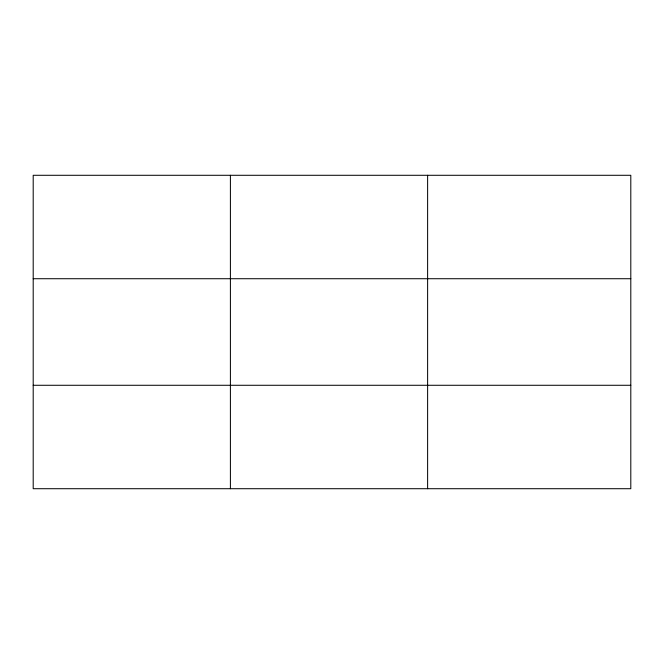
<?xml version="1.0" encoding="UTF-8"?>
<svg xmlns="http://www.w3.org/2000/svg" width="664" height="664" viewBox="0 0 664 664"><rect width="100%" height="100%" fill="white"/><g stroke="black" fill="none" stroke-linecap="round" stroke-linejoin="round"><path stroke-width="1" d="M230.408 175.288L230.408 488.712M427.616 175.288L427.616 488.712M630.8 278.722L630.8 175.288L33.2 175.288L33.2 488.712L630.8 488.712L630.8 278.722L33.2 278.722M33.2 385.278L630.8 385.278"/></g></svg>
